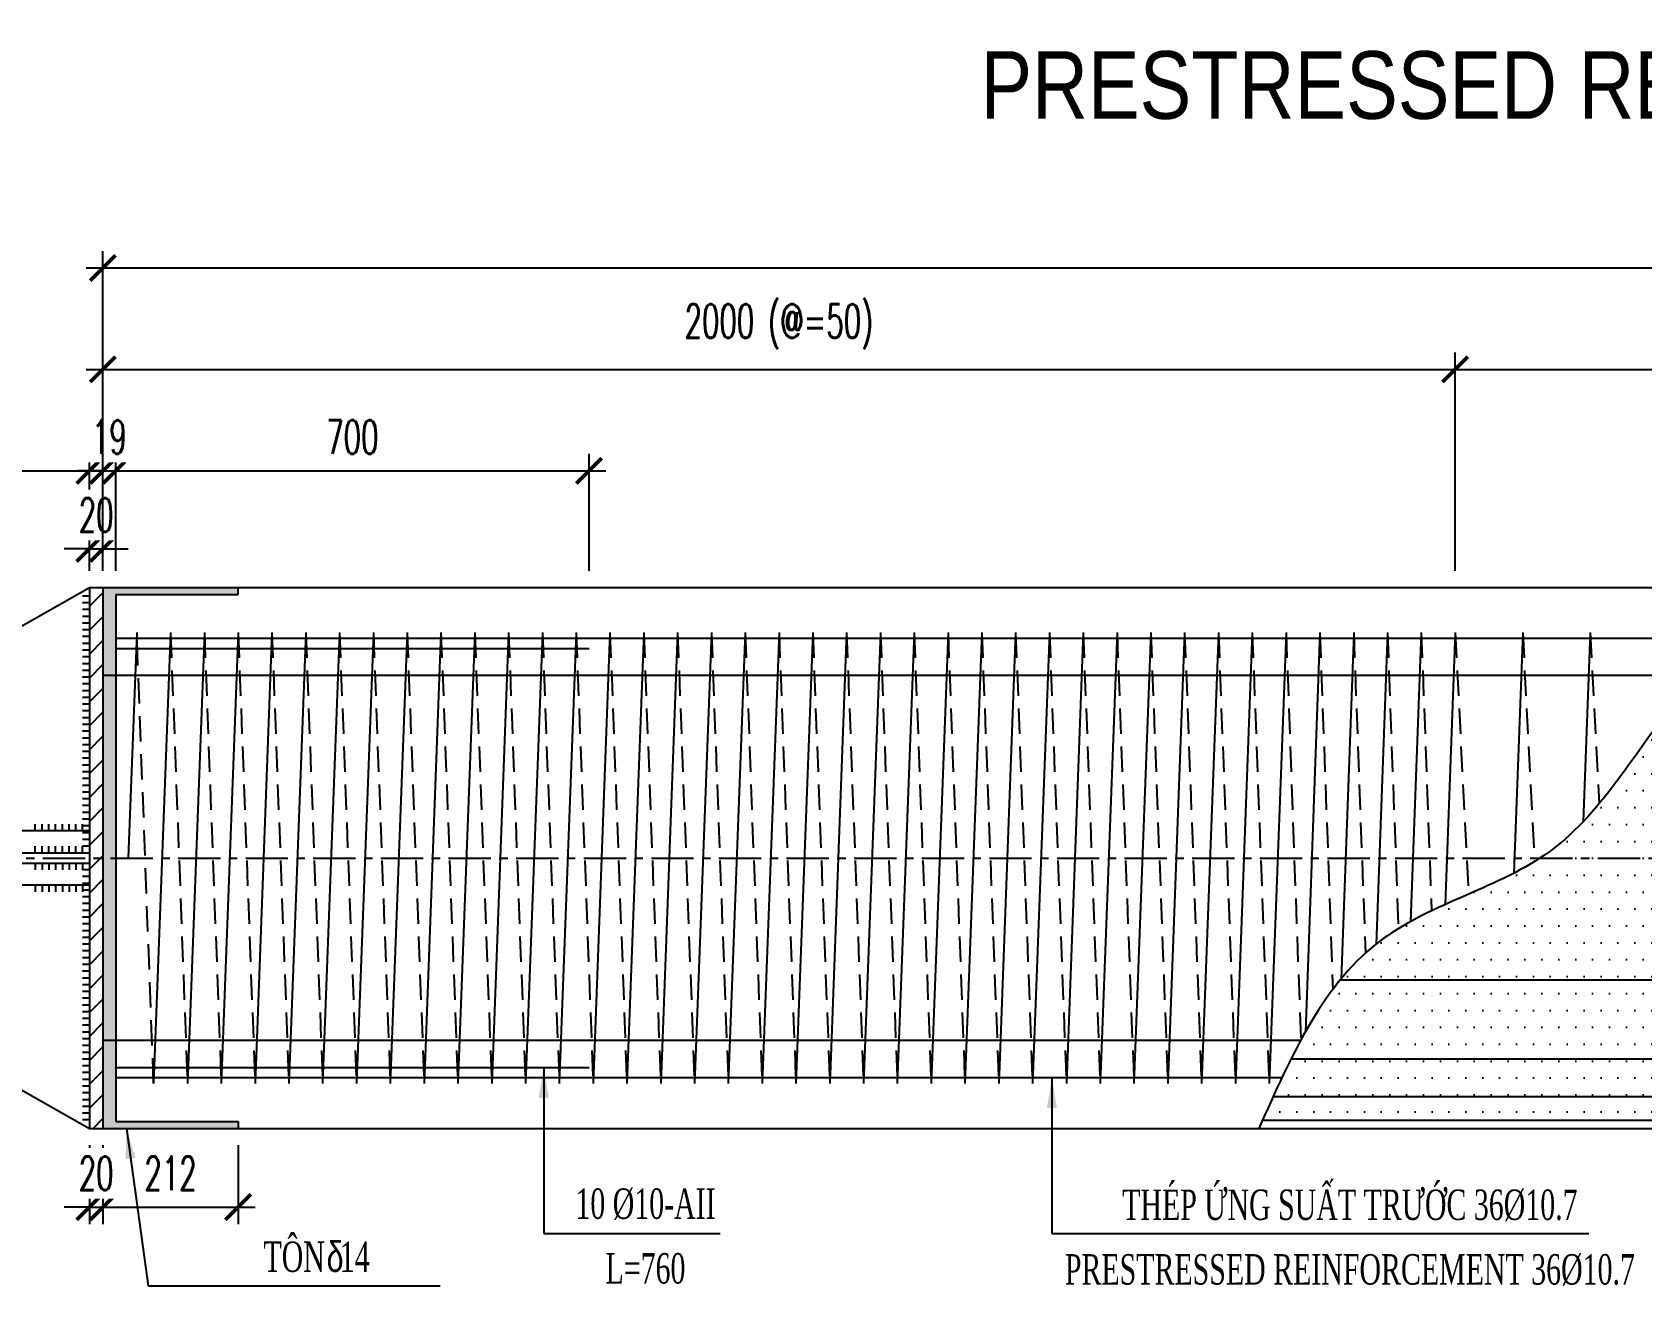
# Model space of a CAD drawing. Extents: x -687 to 808890, y -259 to 107959.
# Drawn here: x 798698 to 801079, y 77413 to 79268 of the extents above; entities that cross this region are included whole.
import ezdxf
from ezdxf.enums import TextEntityAlignment as Align

# ---------------------------------------------------------------- set-up
doc = ezdxf.new("R2010")
doc.units = 0
doc.header["$MEASUREMENT"] = 0
doc.header["$PDMODE"] = 3
doc.linetypes.add('CENTER', pattern=[2, 1.25, -0.25, 0.25, -0.25])
doc.linetypes.add('HIDDEN', pattern=[0.375, 0.25, -0.125])
doc.layers.get('0').update_dxf_attribs({"color": 3, "linetype": 'CONTINUOUS'})
doc.layers.get('DEFPOINTS').update_dxf_attribs({"linetype": 'CONTINUOUS'})
for name, color, linetype in [('Han', 7, 'CONTINUOUS'), ('Hatch', 5, 'CONTINUOUS'), ('Hidden', 4, 'HIDDEN'), ('Kich thuoc', 4, 'CONTINUOUS'), ('Net vang', 2, 'CONTINUOUS'), ('Text', 3, 'CONTINUOUS'), ('Thep chu', 1, 'CONTINUOUS'), ('Thep dai', 6, 'CONTINUOUS'), ('Tim', 8, 'CENTER')]:
    doc.layers.add(name, color=color, linetype=linetype)
doc.styles.add('Kichthuoc', font='romans.shx', dxfattribs={"width": 0.6})
doc.styles.get("Standard").update_dxf_attribs({"font": 'vntimeh.shx', "width": 0.65})
doc.styles.add('SYMBOL', font='greeks.shx', dxfattribs={"width": 0.8})
doc.styles.add('Ten', font='VHARIALN.TTF')
doc.styles.add('THUONG', font='vnsimpleh.shx', dxfattribs={"width": 0.8})
doc.dimstyles.new('Dim 250', dxfattribs={"dimscale": 250, "dimtxt": 0.2, "dimasz": 0.15, "dimexe": 0.1, "dimexo": 0.1, "dimgap": 0.1, "dimtad": 1, "dimdec": 0, "dimlfac": -1, "dimzin": 0, "dimdsep": 46, "dimtxsty": 'Kichthuoc', "dimblk": 'ARCHTICK', "dimcen": 0.1, "dimdle": 0.1, "dimclrd": 4, "dimclre": 4, "dimclrt": 3, "dimadec": 0, "dimazin": 0, "dimtfac": 1, "dimtdec": 0, "dimtix": 1, "dimtmove": 2, "dimatfit": 3, "dimfxl": 1, "dimtfill": 1, "dimtolj": 1, "dimtzin": 0, "dimarcsym": 0})
doc.dimstyles.new('Le 250', dxfattribs={"dimscale": 250, "dimtxt": 0.22, "dimasz": 0.18, "dimexe": 0.1, "dimexo": 0.2, "dimgap": 0.1, "dimtad": 1, "dimdec": 0, "dimzin": 0, "dimdsep": 46, "dimtxsty": 'Kichthuoc', "dimblk": 'ARCHTICK', "dimcen": 0, "dimdle": 0.1, "dimclrd": 2, "dimclre": 2, "dimclrt": 256, "dimadec": 0, "dimazin": 0, "dimtfac": 1, "dimtdec": 0, "dimtix": 1, "dimtmove": 2, "dimatfit": 3, "dimfxl": 1, "dimtolj": 1, "dimtzin": 0, "dimarcsym": 0})
pattern_1 = [(45, (29890.795, -26040.172), (-17.6776695, 17.6776695), [])]

# ---------------------------------------------------------------- blocks, each defined once
blk = doc.blocks.new('_ArchTick')
at = {"color": 0, "linetype": 'ByBlock', "const_width": 0.15}
blk.add_lwpolyline([(-0.5, -0.5), (0.5, 0.5)], dxfattribs=at)
blk = doc.blocks.new('*D355')
at = {"layer": 'DEFPOINTS', "color": 0}
for p in [(798782.5, 78619.2), (798182.5, 78446.3), (798782.5, 78446.3)]:
    blk.add_point(p, dxfattribs=at)
at = {"layer": 'Kich thuoc', "color": 4, "lineweight": -2}
for p, q in [((798182.5, 78471.3), (798182.5, 78644.2)), ((798782.5, 78471.3), (798782.5, 78644.2)), ((798157.5, 78619.2), (798807.5, 78619.2))]:
    blk.add_line(p, q, dxfattribs=at)
at = {"layer": 'Kich thuoc', "color": 4, "lineweight": -2, "xscale": 37.5, "yscale": 37.5, "zscale": 37.5, "rotation": 180}
blk.add_blockref('_ArchTick', (798182.5, 78619.2), dxfattribs=at)
at = {"layer": 'Kich thuoc', "color": 4, "lineweight": -2, "xscale": 37.5, "yscale": 37.5, "zscale": 37.5}
blk.add_blockref('_ArchTick', (798782.5, 78619.2), dxfattribs=at)
at = {"layer": 'Kich thuoc', "color": 3, "insert": (798482.5, 78669.2), "char_height": 50, "attachment_point": 5, "style": 'Kichthuoc', "bg_fill": 3, "box_fill_scale": 1.25, "bg_fill_color": 256, "bg_fill_true_color": 13158600, "bg_fill_transparency": 11732736}
blk.add_mtext('\\A1;600', dxfattribs=at)
blk = doc.blocks.new('*D356')
at = {"layer": 'DEFPOINTS', "color": 0}
for p in [(798802.5, 77646.3), (799002.5, 77646.3), (799002.5, 77529.8)]:
    blk.add_point(p, dxfattribs=at)
at = {"layer": 'Kich thuoc', "color": 4, "lineweight": -2}
for p, q in [((798802.5, 77621.3), (798802.5, 77504.8)), ((799002.5, 77621.3), (799002.5, 77504.8)), ((798777.5, 77529.8), (799027.5, 77529.8))]:
    blk.add_line(p, q, dxfattribs=at)
at = {"layer": 'Kich thuoc', "color": 4, "lineweight": -2, "xscale": 37.5, "yscale": 37.5, "zscale": 37.5, "rotation": 180}
blk.add_blockref('_ArchTick', (798802.5, 77529.8), dxfattribs=at)
at = {"layer": 'Kich thuoc', "color": 4, "lineweight": -2, "xscale": 37.5, "yscale": 37.5, "zscale": 37.5}
blk.add_blockref('_ArchTick', (799002.5, 77529.8), dxfattribs=at)
at = {"layer": 'Kich thuoc', "color": 3, "insert": (798902.5, 77579.8), "char_height": 50, "attachment_point": 5, "style": 'Kichthuoc', "bg_fill": 3, "box_fill_scale": 1.25, "bg_fill_color": 256, "bg_fill_true_color": 13158600, "bg_fill_transparency": 4541452}
blk.add_mtext('\\A1;212', dxfattribs=at)
blk = doc.blocks.new('*D357')
at = {"layer": 'DEFPOINTS', "color": 0}
for p in [(798782.5, 77646.3), (798802.5, 77646.3), (798802.5, 77529.8)]:
    blk.add_point(p, dxfattribs=at)
at = {"layer": 'Kich thuoc', "color": 4, "lineweight": -2}
for p, q in [((798782.5, 77621.3), (798782.5, 77504.8)), ((798802.5, 77621.3), (798802.5, 77504.8)), ((798782.5, 77529.8), (798745, 77529.8)), ((798782.5, 77529.8), (798802.5, 77529.8)), ((798802.5, 77529.8), (798840, 77529.8))]:
    blk.add_line(p, q, dxfattribs=at)
at = {"layer": 'Kich thuoc', "color": 4, "lineweight": -2, "xscale": 37.5, "yscale": 37.5, "zscale": 37.5}
blk.add_blockref('_ArchTick', (798782.5, 77529.8), dxfattribs=at)
at = {"layer": 'Kich thuoc', "color": 4, "lineweight": -2, "xscale": 37.5, "yscale": 37.5, "zscale": 37.5, "rotation": 180}
blk.add_blockref('_ArchTick', (798802.5, 77529.8), dxfattribs=at)
at = {"layer": 'Kich thuoc', "color": 3, "insert": (798792.5, 77579.8), "char_height": 50, "attachment_point": 5, "style": 'Kichthuoc', "bg_fill": 3, "box_fill_scale": 1.25, "bg_fill_color": 256, "bg_fill_true_color": 13158600, "bg_fill_transparency": 11732736}
blk.add_mtext('\\A1;20', dxfattribs=at)
blk = doc.blocks.new('*D358')
at = {"layer": 'DEFPOINTS', "color": 0}
for p in [(798802.5, 78503.8), (798782.5, 78446.3), (798802.5, 78446.3)]:
    blk.add_point(p, dxfattribs=at)
at = {"layer": 'Kich thuoc', "color": 4, "lineweight": -2}
for p, q in [((798782.5, 78471.3), (798782.5, 78528.8)), ((798802.5, 78471.3), (798802.5, 78528.8)), ((798782.5, 78503.8), (798745, 78503.8)), ((798782.5, 78503.8), (798802.5, 78503.8)), ((798802.5, 78503.8), (798840, 78503.8))]:
    blk.add_line(p, q, dxfattribs=at)
at = {"layer": 'Kich thuoc', "color": 4, "lineweight": -2, "xscale": 37.5, "yscale": 37.5, "zscale": 37.5}
blk.add_blockref('_ArchTick', (798782.5, 78503.8), dxfattribs=at)
at = {"layer": 'Kich thuoc', "color": 4, "lineweight": -2, "xscale": 37.5, "yscale": 37.5, "zscale": 37.5, "rotation": 180}
blk.add_blockref('_ArchTick', (798802.5, 78503.8), dxfattribs=at)
at = {"layer": 'Kich thuoc', "color": 3, "insert": (798792.5, 78553.8), "char_height": 50, "attachment_point": 5, "style": 'Kichthuoc', "bg_fill": 3, "box_fill_scale": 1.25, "bg_fill_color": 256, "bg_fill_true_color": 13158600, "bg_fill_transparency": 5047472}
blk.add_mtext('\\A1;20', dxfattribs=at)
blk = doc.blocks.new('*D359')
at = {"layer": 'DEFPOINTS', "color": 0}
for p in [(800802.5, 78769.2), (798802.5, 78446.3), (800802.5, 78446.3)]:
    blk.add_point(p, dxfattribs=at)
at = {"layer": 'Kich thuoc', "color": 4, "lineweight": -2}
for p, q in [((798802.5, 78471.3), (798802.5, 78794.2)), ((800802.5, 78471.3), (800802.5, 78794.2)), ((798777.5, 78769.2), (800827.5, 78769.2))]:
    blk.add_line(p, q, dxfattribs=at)
at = {"layer": 'Kich thuoc', "color": 4, "lineweight": -2, "xscale": 37.5, "yscale": 37.5, "zscale": 37.5, "rotation": 180}
blk.add_blockref('_ArchTick', (798802.5, 78769.2), dxfattribs=at)
at = {"layer": 'Kich thuoc', "color": 4, "lineweight": -2, "xscale": 37.5, "yscale": 37.5, "zscale": 37.5}
blk.add_blockref('_ArchTick', (800802.5, 78769.2), dxfattribs=at)
at = {"layer": 'Kich thuoc', "color": 3, "insert": (799802.5, 78832.3), "char_height": 50, "attachment_point": 5, "style": 'Kichthuoc', "bg_fill": 3, "box_fill_scale": 1.25, "bg_fill_color": 256, "bg_fill_true_color": 13158600, "bg_fill_transparency": 4343244}
blk.add_mtext('\\A1;{2000 (@=50)}', dxfattribs=at)
blk = doc.blocks.new('*D360')
at = {"layer": 'DEFPOINTS', "color": 0}
for p in [(799521.5, 78619.2), (798821.5, 78446.3), (799521.5, 78446.3)]:
    blk.add_point(p, dxfattribs=at)
at = {"layer": 'Kich thuoc', "color": 4, "lineweight": -2}
for p, q in [((798821.5, 78471.3), (798821.5, 78644.2)), ((799521.5, 78471.3), (799521.5, 78644.2)), ((798796.5, 78619.2), (799546.5, 78619.2))]:
    blk.add_line(p, q, dxfattribs=at)
at = {"layer": 'Kich thuoc', "color": 4, "lineweight": -2, "xscale": 37.5, "yscale": 37.5, "zscale": 37.5, "rotation": 180}
blk.add_blockref('_ArchTick', (798821.5, 78619.2), dxfattribs=at)
at = {"layer": 'Kich thuoc', "color": 4, "lineweight": -2, "xscale": 37.5, "yscale": 37.5, "zscale": 37.5}
blk.add_blockref('_ArchTick', (799521.5, 78619.2), dxfattribs=at)
at = {"layer": 'Kich thuoc', "color": 3, "insert": (799171.5, 78669.2), "char_height": 50, "attachment_point": 5, "style": 'Kichthuoc', "bg_fill": 3, "box_fill_scale": 1.25, "bg_fill_color": 256, "bg_fill_true_color": 13158600, "bg_fill_transparency": 11732736}
blk.add_mtext('\\A1;700', dxfattribs=at)
blk = doc.blocks.new('*D346')
at = {"layer": 'DEFPOINTS', "color": 0}
for p in [(798821.5, 78619.2), (798802.5, 78446.3), (798821.5, 78446.3)]:
    blk.add_point(p, dxfattribs=at)
at = {"layer": 'Kich thuoc', "color": 4, "lineweight": -2}
for p, q in [((798802.5, 78471.3), (798802.5, 78644.2)), ((798821.5, 78471.3), (798821.5, 78644.2)), ((798802.5, 78619.2), (798765, 78619.2)), ((798802.5, 78619.2), (798821.5, 78619.2)), ((798821.5, 78619.2), (798859, 78619.2))]:
    blk.add_line(p, q, dxfattribs=at)
at = {"layer": 'Kich thuoc', "color": 4, "lineweight": -2, "xscale": 37.5, "yscale": 37.5, "zscale": 37.5}
blk.add_blockref('_ArchTick', (798802.5, 78619.2), dxfattribs=at)
at = {"layer": 'Kich thuoc', "color": 4, "lineweight": -2, "xscale": 37.5, "yscale": 37.5, "zscale": 37.5, "rotation": 180}
blk.add_blockref('_ArchTick', (798821.5, 78619.2), dxfattribs=at)
at = {"layer": 'Kich thuoc', "color": 3, "insert": (798812, 78669.2), "char_height": 50, "attachment_point": 5, "style": 'Kichthuoc', "bg_fill": 3, "box_fill_scale": 1.25, "bg_fill_color": 256, "bg_fill_true_color": 13158600, "bg_fill_transparency": 11732736}
blk.add_mtext('\\A1;19', dxfattribs=at)
blk = doc.blocks.new('*D338')
at = {"layer": 'DEFPOINTS', "color": 0}
for p in [(805602.5, 78919.2), (798802.5, 78446.3), (805602.5, 78446.3)]:
    blk.add_point(p, dxfattribs=at)
at = {"layer": 'Kich thuoc', "color": 4, "lineweight": -2}
for p, q in [((798802.5, 78471.3), (798802.5, 78944.2)), ((805602.5, 78471.3), (805602.5, 78944.2)), ((798777.5, 78919.2), (805627.5, 78919.2))]:
    blk.add_line(p, q, dxfattribs=at)
at = {"layer": 'Kich thuoc', "color": 4, "lineweight": -2, "xscale": 37.5, "yscale": 37.5, "zscale": 37.5, "rotation": 180}
blk.add_blockref('_ArchTick', (798802.5, 78919.2), dxfattribs=at)
at = {"layer": 'Kich thuoc', "color": 4, "lineweight": -2, "xscale": 37.5, "yscale": 37.5, "zscale": 37.5}
blk.add_blockref('_ArchTick', (805602.5, 78919.2), dxfattribs=at)
at = {"layer": 'Kich thuoc', "color": 3, "insert": (802202.5, 78984.7), "char_height": 50, "attachment_point": 5, "style": 'THUONG', "bg_fill": 3, "box_fill_scale": 1.25, "bg_fill_color": 256, "bg_fill_true_color": 13158600, "bg_fill_transparency": 11989052}
blk.add_mtext('\\A1;l = mòi 7000 + ®Çu 30000', dxfattribs=at)
blk = doc.blocks.new('*D339')
at = {"layer": 'DEFPOINTS', "color": 0}
for p in [(803602.5, 78769.2), (800802.5, 78446.3), (803602.5, 78446.3)]:
    blk.add_point(p, dxfattribs=at)
at = {"layer": 'Kich thuoc', "color": 4, "lineweight": -2}
for p, q in [((800802.5, 78471.3), (800802.5, 78794.2)), ((803602.5, 78471.3), (803602.5, 78794.2)), ((800777.5, 78769.2), (803627.5, 78769.2))]:
    blk.add_line(p, q, dxfattribs=at)
at = {"layer": 'Kich thuoc', "color": 4, "lineweight": -2, "xscale": 37.5, "yscale": 37.5, "zscale": 37.5, "rotation": 180}
blk.add_blockref('_ArchTick', (800802.5, 78769.2), dxfattribs=at)
at = {"layer": 'Kich thuoc', "color": 4, "lineweight": -2, "xscale": 37.5, "yscale": 37.5, "zscale": 37.5}
blk.add_blockref('_ArchTick', (803602.5, 78769.2), dxfattribs=at)
at = {"layer": 'Kich thuoc', "color": 3, "insert": (802202.5, 78832.3), "char_height": 50, "attachment_point": 5, "style": 'Kichthuoc', "bg_fill": 3, "box_fill_scale": 1.25, "bg_fill_color": 256, "bg_fill_true_color": 13158600, "bg_fill_transparency": 14870860}
blk.add_mtext('\\A1;3000 + 26000 (@=100)', dxfattribs=at)

msp = doc.modelspace()

# ---------------------------------------------------------------- hatches: boundary and pattern name
at = {"layer": 'Hatch'}
h = msp.add_hatch(dxfattribs=at)
h.set_pattern_fill('DOTS', color=11, scale=400, style=0)
h.set_pattern_definition([(180, (1604493.353, -32679.067), (-12.5, 25), [0, -25])])
edge = h.paths.add_edge_path()
edge.add_spline(control_points=[(802156.4, 77664.6), (802147.1, 77653.1), (802097.3, 77618.7), (802006.4, 77871.2), (802086.7, 77984.6), (802127.5, 78042.3)], knot_values=[811.110562, 811.110562, 811.110562, 811.110562, 862.881742, 1073.007423, 1290.557934, 1290.557934, 1290.557934, 1290.557934], degree=3, periodic=0)
edge.add_line((802127.5, 77646.3), (800512.3, 77646.3))
edge.add_line((802127.5, 78446.3), (801309, 78446.3))
edge.add_spline(control_points=[(801309, 78446.3), (801250, 78398.9), (801110.3, 78286.6), (800980.1, 78027.3), (800648, 77952.7), (800560.2, 77754.4), (800512.3, 77646.3)], knot_values=[0, 0, 0, 0, 226.398441, 536.414113, 815.347417, 1150.174082, 1150.174082, 1150.174082, 1150.174082], degree=3, periodic=0)
edge.add_spline(control_points=[(802127.5, 78446.3), (802087.2, 78379.6), (802006.4, 78246.3), (802093.1, 78093.8), (802140.1, 78023.1), (802146.3, 78013.7)], knot_values=[0, 0, 0, 0, 217.550511, 435.101022, 468.730043, 468.730043, 468.730043, 468.730043], degree=3, periodic=0)
h = msp.add_hatch(color=7, dxfattribs=at)
h.paths.add_polyline_path([(798821.5, 78316.3), (798802.5, 78316.3), (798802.5, 78046.3), (798821.5, 78046.3)])
h.paths.add_polyline_path([(798821.5, 78046.3), (798802.5, 78046.3), (798802.5, 77776.3), (798821.5, 77776.3)])

# ---------------------------------------------------------------- linework, layer by layer
msp.add_line((798182.5, 77986.3), (798782.5, 77646.3))
at = {"layer": 'Han'}
for p, q in [((798782.5, 78433.8), (798772.5, 78433.8)), ((798782.5, 78423.8), (798772.5, 78423.8)), ((798782.5, 78413.8), (798772.5, 78413.8)), ((798782.5, 78403.8), (798772.5, 78403.8)), ((798782.5, 78393.8), (798772.5, 78393.8)), ((798782.5, 78383.8), (798772.5, 78383.8)), ((798782.5, 78373.8), (798772.5, 78373.8)), ((798782.5, 78363.8), (798772.5, 78363.8)), ((798782.5, 78353.8), (798772.5, 78353.8)), ((798782.5, 78343.8), (798772.5, 78343.8)), ((798782.5, 78333.8), (798772.5, 78333.8)), ((798782.5, 78323.8), (798772.5, 78323.8)), ((798782.5, 78313.8), (798772.5, 78313.8)), ((798782.5, 78303.8), (798772.5, 78303.8)), ((798782.5, 78293.8), (798772.5, 78293.8)), ((798782.5, 78283.8), (798772.5, 78283.8)), ((798782.5, 78273.8), (798772.5, 78273.8)), ((798782.5, 78263.8), (798772.5, 78263.8)), ((798782.5, 78253.8), (798772.5, 78253.8)), ((798782.5, 78243.8), (798772.5, 78243.8)), ((798782.5, 78233.8), (798772.5, 78233.8)), ((798782.5, 78223.8), (798772.5, 78223.8)), ((798782.5, 78213.8), (798772.5, 78213.8)), ((798782.5, 78203.8), (798772.5, 78203.8)), ((798782.5, 78193.8), (798772.5, 78193.8)), ((798782.5, 78183.8), (798772.5, 78183.8)), ((798782.5, 78173.8), (798772.5, 78173.8)), ((798782.5, 78163.8), (798772.5, 78163.8)), ((798782.5, 78153.8), (798772.5, 78153.8)), ((798782.5, 78143.8), (798772.5, 78143.8)), ((798782.5, 78133.8), (798772.5, 78133.8)), ((798782.5, 78123.8), (798772.5, 78123.8)), ((798702.5, 78086.3), (798702.5, 78096.3)), ((798712.5, 78086.3), (798712.5, 78096.3)), ((798722.5, 78086.3), (798722.5, 78096.3)), ((798732.5, 78086.3), (798732.5, 78096.3)), ((798742.5, 78086.3), (798742.5, 78096.3)), ((798752.5, 78086.3), (798752.5, 78096.3)), ((798762.5, 78086.3), (798762.5, 78096.3)), ((798782.5, 78113.8), (798772.5, 78113.8)), ((798782.5, 78103.8), (798772.5, 78103.8)), ((798772.5, 78086.3), (798772.5, 78096.3)), ((798782.5, 78093.8), (798772.5, 78093.8)), ((798782.5, 78083.8), (798772.5, 78083.8)), ((798782.5, 78073.8), (798772.5, 78073.8)), ((798702.5, 78053.8), (798702.5, 78063.8)), ((798712.5, 78053.8), (798712.5, 78063.8)), ((798722.5, 78053.8), (798722.5, 78063.8)), ((798732.5, 78053.8), (798732.5, 78063.8)), ((798742.5, 78053.8), (798742.5, 78063.8)), ((798752.5, 78053.8), (798752.5, 78063.8)), ((798762.5, 78053.8), (798762.5, 78063.8)), ((798772.5, 78053.8), (798772.5, 78063.8)), ((798782.5, 78063.8), (798772.5, 78063.8)), ((798702.5, 78038.8), (798702.5, 78028.8)), ((798712.5, 78038.8), (798712.5, 78028.8)), ((798722.5, 78038.8), (798722.5, 78028.8)), ((798732.5, 78038.8), (798732.5, 78028.8)), ((798742.5, 78038.8), (798742.5, 78028.8)), ((798752.5, 78038.8), (798752.5, 78028.8)), ((798762.5, 78038.8), (798762.5, 78028.8)), ((798772.5, 78038.8), (798772.5, 78028.8)), ((798782.5, 78028.8), (798772.5, 78028.8)), ((798702.5, 78006.3), (798702.5, 77996.3)), ((798712.5, 78006.3), (798712.5, 77996.3)), ((798722.5, 78006.3), (798722.5, 77996.3)), ((798732.5, 78006.3), (798732.5, 77996.3)), ((798742.5, 78006.3), (798742.5, 77996.3)), ((798752.5, 78006.3), (798752.5, 77996.3)), ((798762.5, 78006.3), (798762.5, 77996.3)), ((798782.5, 78018.8), (798772.5, 78018.8)), ((798782.5, 78008.8), (798772.5, 78008.8)), ((798772.5, 78006.3), (798772.5, 77996.3)), ((798782.5, 77998.8), (798772.5, 77998.8)), ((798782.5, 77988.8), (798772.5, 77988.8)), ((798782.5, 77978.8), (798772.5, 77978.8)), ((798782.5, 77968.8), (798772.5, 77968.8)), ((798782.5, 77958.8), (798772.5, 77958.8)), ((798782.5, 77948.8), (798772.5, 77948.8)), ((798782.5, 77938.8), (798772.5, 77938.8)), ((798782.5, 77928.8), (798772.5, 77928.8)), ((798782.5, 77918.8), (798772.5, 77918.8)), ((798782.5, 77908.8), (798772.5, 77908.8)), ((798782.5, 77898.8), (798772.5, 77898.8)), ((798782.5, 77888.8), (798772.5, 77888.8)), ((798782.5, 77878.8), (798772.5, 77878.8)), ((798782.5, 77868.8), (798772.5, 77868.8)), ((798782.5, 77858.8), (798772.5, 77858.8)), ((798782.5, 77848.8), (798772.5, 77848.8)), ((798782.5, 77838.8), (798772.5, 77838.8)), ((798782.5, 77828.8), (798772.5, 77828.8)), ((798782.5, 77818.8), (798772.5, 77818.8)), ((798782.5, 77808.8), (798772.5, 77808.8)), ((798782.5, 77798.8), (798772.5, 77798.8)), ((798782.5, 77788.8), (798772.5, 77788.8)), ((798782.5, 77778.8), (798772.5, 77778.8)), ((798782.5, 77768.8), (798772.5, 77768.8)), ((798782.5, 77758.8), (798772.5, 77758.8)), ((798782.5, 77748.8), (798772.5, 77748.8)), ((798782.5, 77738.8), (798772.5, 77738.8)), ((798782.5, 77728.8), (798772.5, 77728.8)), ((798782.5, 77718.8), (798772.5, 77718.8)), ((798782.5, 77708.8), (798772.5, 77708.8)), ((798782.5, 77698.8), (798772.5, 77698.8)), ((798782.5, 77688.8), (798772.5, 77688.8)), ((798782.5, 77678.8), (798772.5, 77678.8)), ((798782.5, 77668.8), (798772.5, 77668.8)), ((798782.5, 77658.8), (798772.5, 77658.8))]:
    msp.add_line(p, q, dxfattribs=at)
at = {"layer": 'Hatch', "color": 9}
for p, q in [((802047.6, 77865.7), (800632.4, 77865.7)), ((802071, 77748.8), (800559.7, 77748.8)), ((802099.7, 77693.1), (800533.3, 77693.1)), ((802120.3, 77658.2), (800517.6, 77658.2))]:
    msp.add_line(p, q, dxfattribs=at)
at = {"layer": 'Hidden', "ltscale": 150}
for p, q in [((798877.5, 77712.9), (798852.5, 78379.7)), ((798902.5, 78379.7), (798927.5, 77712.9)), ((798952.5, 78379.7), (798977.5, 77712.9)), ((799002.5, 78379.7), (799027.5, 77712.9)), ((799052.5, 78379.7), (799077.5, 77712.9)), ((799102.5, 78379.7), (799127.5, 77712.9)), ((799152.5, 78379.7), (799177.5, 77712.9)), ((799202.5, 78379.7), (799227.5, 77712.9)), ((799252.5, 78379.7), (799277.5, 77712.9)), ((799302.5, 78379.7), (799327.5, 77712.9)), ((799352.5, 78379.7), (799377.5, 77712.9)), ((799402.5, 78379.7), (799427.5, 77712.9)), ((799452.5, 78379.7), (799477.5, 77712.9)), ((799502.5, 78379.7), (799527.5, 77712.9)), ((799552.5, 78379.7), (799577.5, 77712.9)), ((799602.5, 78379.7), (799627.5, 77712.9)), ((799652.5, 78379.7), (799677.5, 77712.9)), ((799702.5, 78379.7), (799727.5, 77712.9)), ((799752.5, 78379.7), (799777.5, 77712.9)), ((799802.5, 78379.7), (799827.5, 77712.9)), ((799852.5, 78379.7), (799877.5, 77712.9)), ((799902.5, 78379.7), (799927.5, 77712.9)), ((799952.5, 78379.7), (799977.5, 77712.9)), ((800002.5, 78379.7), (800027.5, 77712.9)), ((800052.5, 78379.7), (800077.5, 77712.9)), ((800102.5, 78379.7), (800127.5, 77712.9)), ((800152.5, 78379.7), (800177.5, 77712.9)), ((800202.5, 78379.7), (800227.5, 77712.9)), ((800252.5, 78379.7), (800277.5, 77712.9)), ((800302.5, 78379.7), (800327.5, 77712.9)), ((800352.5, 78379.7), (800377.5, 77712.9)), ((800402.5, 78379.7), (800427.5, 77712.9)), ((800452.5, 78379.7), (800477.5, 77712.9)), ((800502.5, 78379.7), (800527.5, 77712.9)), ((800552.5, 78379.7), (800574.3, 77776.9)), ((800602.5, 78379.7), (800621.7, 77852)), ((800652.5, 78379.7), (800669.9, 77905.5)), ((800702.5, 78379.7), (800718.6, 77941.9)), ((800752.5, 78379.7), (800767.7, 77968.1)), ((800802.5, 78379.7), (800822.6, 77992.8)), ((800902.5, 78379.7), (800920.1, 78041.2)), ((801002.5, 78379.7), (801015.7, 78126.8))]:
    msp.add_line(p, q, dxfattribs=at)
at = {"layer": 'Kich thuoc'}
for p, q in [((801161.9, 78316.3), (798802.5, 78316.3)), ((798182.5, 78053.8), (798782.5, 78053.8)), ((798182.5, 78038.8), (798782.5, 78038.8)), ((800574, 77776.3), (798802.5, 77776.3))]:
    msp.add_line(p, q, dxfattribs=at)
at = {"layer": 'Net vang'}
msp.add_spline([(801309, 78446.3), (801141.7, 78293.7), (800942.5, 78056.1), (800695.5, 77926.5), (800512.3, 77646.3)], degree=3, dxfattribs=at)
at = {"layer": 'Thep chu'}
for p, q in [((801218.8, 78371.3), (798821.5, 78371.3)), ((800546.3, 77721.3), (798821.5, 77721.3))]:
    msp.add_line(p, q, dxfattribs=at)
at = {"layer": 'Thep dai'}
for p, q in [((798852.5, 78379.7), (798839.6, 78046.3)), ((798902.5, 78379.7), (798877.5, 77712.9)), ((798952.5, 78379.7), (798927.5, 77712.9)), ((799002.5, 78379.7), (798977.5, 77712.9)), ((799052.5, 78379.7), (799027.5, 77712.9)), ((799102.5, 78379.7), (799077.5, 77712.9)), ((799152.5, 78379.7), (799127.5, 77712.9)), ((799202.5, 78379.7), (799177.5, 77712.9)), ((799252.5, 78379.7), (799227.5, 77712.9)), ((799302.5, 78379.7), (799277.5, 77712.9)), ((799352.5, 78379.7), (799327.5, 77712.9)), ((799402.5, 78379.7), (799377.5, 77712.9)), ((799452.5, 78379.7), (799427.5, 77712.9)), ((799502.5, 78379.7), (799477.5, 77712.9)), ((799552.5, 78379.7), (799527.5, 77712.9)), ((799602.5, 78379.7), (799577.5, 77712.9)), ((799652.5, 78379.7), (799627.5, 77712.9)), ((799702.5, 78379.7), (799677.5, 77712.9)), ((799752.5, 78379.7), (799727.5, 77712.9)), ((799802.5, 78379.7), (799777.5, 77712.9)), ((799852.5, 78379.7), (799827.5, 77712.9)), ((799902.5, 78379.7), (799877.5, 77712.9)), ((799952.5, 78379.7), (799927.5, 77712.9)), ((800002.5, 78379.7), (799977.5, 77712.9)), ((800052.5, 78379.7), (800027.5, 77712.9)), ((800102.5, 78379.7), (800077.5, 77712.9)), ((800152.5, 78379.7), (800127.5, 77712.9)), ((800202.5, 78379.7), (800177.5, 77712.9)), ((800252.5, 78379.7), (800227.5, 77712.9)), ((800302.5, 78379.7), (800277.5, 77712.9)), ((800352.5, 78379.7), (800327.5, 77712.9)), ((800402.5, 78379.7), (800377.5, 77712.9)), ((800452.5, 78379.7), (800427.5, 77712.9)), ((800502.5, 78379.7), (800477.5, 77712.9)), ((800552.5, 78379.7), (800527.5, 77712.9)), ((800602.5, 78379.7), (800581.2, 77789.3)), ((800652.5, 78379.7), (800633.9, 77867.5)), ((800702.5, 78379.7), (800685.7, 77918.9)), ((800752.5, 78379.7), (800736.8, 77952.4)), ((800802.5, 78379.7), (800787.7, 77977.4)), ((800902.5, 78379.7), (800889.4, 78023.9)), ((801002.5, 78379.7), (800992.2, 78100.4)), ((798821.5, 78356.3), (799521.5, 78356.3)), ((798782.5, 78086.3), (798082.5, 78086.3)), ((798782.5, 78006.3), (798082.5, 78006.3)), ((798821.5, 77736.3), (799521.5, 77736.3))]:
    msp.add_line(p, q, dxfattribs=at)
at = {"layer": 'Tim', "ltscale": 50}
msp.add_line((798013.7, 78046.3), (802125, 78046.3), dxfattribs=at)

# ---------------------------------------------------------------- texts
at = {"layer": 'Text', "color": 3, "style": 'Ten'}
msp.add_text('prestressed reinforced concrete pipe pile D800-540, L= 37m (1:25)', height=100, dxfattribs=at).set_placement((802202.5, 79139.9), align=Align.CENTER)
at = {"layer": 'Text', "width": 0.65}
for s, p in [('thÐp øng suÊt tr\xadíc 36%%c10.7', (800646.9, 77510.9)), ('10 %%C10-aii', (799605, 77512.5)), ('t«n  14', (799118.5, 77434)), ('l=760', (799605, 77416.8)), ('prestressed reinforcement 36%%c10.7', (800646.9, 77415.3))]:
    msp.add_text(s, height=45, dxfattribs=at).set_placement(p, align=Align.CENTER)
at = {"layer": 'Text', "style": 'SYMBOL', "width": 0.75}
msp.add_text('d', height=45, dxfattribs=at).set_placement((799133.3, 77434))

# ---------------------------------------------------------------- dimensions: what is measured, and where the dimension line sits
at = {"layer": 'Kich thuoc'}
dim = msp.add_linear_dim(base=(798782.5, 78619.2), p1=(798182.5, 78446.3), p2=(798782.5, 78446.3), dimstyle='Dim 250', dxfattribs=at)
dim.commit()
dim.dimension.update_dxf_attribs({"geometry": '*D355', "text_midpoint": (798482.5, 78669.2)})

# ---------------------------------------------------------------- leaders
for points in [[(799454.4, 77736.3), (799454.4, 77490.6), (799715.4, 77490.6)], [(800206.1, 77721.3), (800206.1, 77490.6), (801000.2, 77490.6)]]:
    msp.add_leader(points, dimstyle='Le 250', override={"dimtad": 0}, dxfattribs=at)

# ---------------------------------------------------------------- next in the draw order: linework, layer by layer
msp.add_line((798182.5, 78106.3), (798782.5, 78446.3))

# ---------------------------------------------------------------- next in the draw order: dimensions: what is measured, and where the dimension line sits
dim = msp.add_linear_dim(base=(799002.5, 77529.8), p1=(798802.5, 77646.3), p2=(799002.5, 77646.3), text='212', dimstyle='Dim 250', dxfattribs=at)
dim.commit()
dim.dimension.update_dxf_attribs({"geometry": '*D356', "text_midpoint": (798902.5, 77579.8)})

# ---------------------------------------------------------------- next in the draw order: linework, layer by layer
msp.add_line((799002.5, 77656.3), (799002.5, 77646.3))

# ---------------------------------------------------------------- next in the draw order: dimensions: what is measured, and where the dimension line sits
for base, p1, p2, picture, middle in [((798802.5, 78503.8), (798782.5, 78446.3), (798802.5, 78446.3), '*D358', (798792.5, 78553.8)), ((798802.5, 77529.8), (798782.5, 77646.3), (798802.5, 77646.3), '*D357', (798792.5, 77579.8))]:
    dim = msp.add_linear_dim(base=base, p1=p1, p2=p2, dimstyle='Dim 250', dxfattribs=at)
    dim.commit()
    dim.dimension.update_dxf_attribs({"geometry": picture, "text_midpoint": middle})

# ---------------------------------------------------------------- next in the draw order: hatches: boundary and pattern name
at = {"layer": 'Hatch'}
h = msp.add_hatch(dxfattribs=at)
h.set_pattern_fill('ANSI31', color=256, scale=200, style=0)
h.set_pattern_definition(pattern_1)
h.paths.add_polyline_path([(798802.5, 78046.3), (798782.5, 78046.3), (798782.5, 77646.3), (798802.5, 77646.3)])
msp.add_hatch(color=7, dxfattribs=at).paths.add_polyline_path([(798821.5, 77776.3), (798802.5, 77776.3), (798802.5, 77646.3), (799002.5, 77646.3), (799002.5, 77656.3), (798821.5, 77656.3)])

# ---------------------------------------------------------------- next in the draw order: linework, layer by layer
for p, q in [((798782.5, 78446.3), (798782.5, 77646.3)), ((798782.5, 77646.3), (802127.5, 77646.3)), ((798821.5, 77656.3), (799002.5, 77656.3))]:
    msp.add_line(p, q)

# ---------------------------------------------------------------- next in the draw order: leaders
at = {"layer": 'Kich thuoc'}
msp.add_leader([(798837.2, 77646.3), (798869.5, 77413.6), (799301.4, 77413.6)], dimstyle='Le 250', override={"dimtad": 0}, dxfattribs=at)

# ---------------------------------------------------------------- next in the draw order: dimensions: what is measured, and where the dimension line sits
dim = msp.add_linear_dim(base=(800802.5, 78769.2), p1=(798802.5, 78446.3), p2=(800802.5, 78446.3), text='{<> (@=50)}', dimstyle='Dim 250', dxfattribs=at)
dim.commit()
dim.dimension.update_dxf_attribs({"geometry": '*D359', "text_midpoint": (799802.5, 78832.3)})

# ---------------------------------------------------------------- next in the draw order: linework, layer by layer
for p, q in [((798782.5, 78446.3), (802127.5, 78446.3)), ((798802.5, 78446.3), (798802.5, 77646.3)), ((798821.5, 78436.3), (798821.5, 77656.3))]:
    msp.add_line(p, q)

# ---------------------------------------------------------------- next in the draw order: dimensions: what is measured, and where the dimension line sits
dim = msp.add_linear_dim(base=(799521.5, 78619.2), p1=(798821.5, 78446.3), p2=(799521.5, 78446.3), dimstyle='Dim 250', dxfattribs=at)
dim.commit()
dim.dimension.update_dxf_attribs({"geometry": '*D360', "text_midpoint": (799171.5, 78669.2)})

# ---------------------------------------------------------------- next in the draw order: linework, layer by layer
msp.add_line((799002.5, 78436.3), (799002.5, 78446.3))

# ---------------------------------------------------------------- next in the draw order: dimensions: what is measured, and where the dimension line sits
dim = msp.add_linear_dim(base=(798821.5, 78619.2), p1=(798802.5, 78446.3), p2=(798821.5, 78446.3), dimstyle='Dim 250', dxfattribs=at)
dim.commit()
dim.dimension.update_dxf_attribs({"geometry": '*D346', "text_midpoint": (798812, 78669.2)})

# ---------------------------------------------------------------- next in the draw order: hatches: boundary and pattern name
at = {"layer": 'Hatch'}
h = msp.add_hatch(dxfattribs=at)
h.set_pattern_fill('ANSI31', color=256, scale=200, style=0)
h.set_pattern_definition(pattern_1)
h.paths.add_polyline_path([(798802.5, 78446.3), (798782.5, 78446.3), (798782.5, 78046.3), (798802.5, 78046.3)])
msp.add_hatch(color=7, dxfattribs=at).paths.add_polyline_path([(798821.5, 78436.3), (799002.5, 78436.3), (799002.5, 78446.3), (798802.5, 78446.3), (798802.5, 78316.3), (798821.5, 78316.3)])

# ---------------------------------------------------------------- next in the draw order: linework, layer by layer
msp.add_line((798821.5, 78436.3), (799002.5, 78436.3))

# ---------------------------------------------------------------- next in the draw order: dimensions: what is measured, and where the dimension line sits
at = {"layer": 'Kich thuoc'}
dim = msp.add_linear_dim(base=(805602.5, 78919.2), p1=(798802.5, 78446.3), p2=(805602.5, 78446.3), text='l = mòi 7000 + ®Çu 30000', dimstyle='Dim 250', override={"dimtxsty": 'THUONG'}, dxfattribs=at)
dim.commit()
dim.dimension.update_dxf_attribs({"geometry": '*D338', "text_midpoint": (802202.5, 78984.7)})

# ---------------------------------------------------------------- next in the draw order: dimensions: what is measured, and where the dimension line sits
dim = msp.add_linear_dim(base=(803602.5, 78769.2), p1=(800802.5, 78446.3), p2=(803602.5, 78446.3), text='3000 + 26000 (@=100)', dimstyle='Dim 250', dxfattribs=at)
dim.commit()
dim.dimension.update_dxf_attribs({"geometry": '*D339', "text_midpoint": (802202.5, 78832.3)})

doc.saveas('drawing.dxf')
